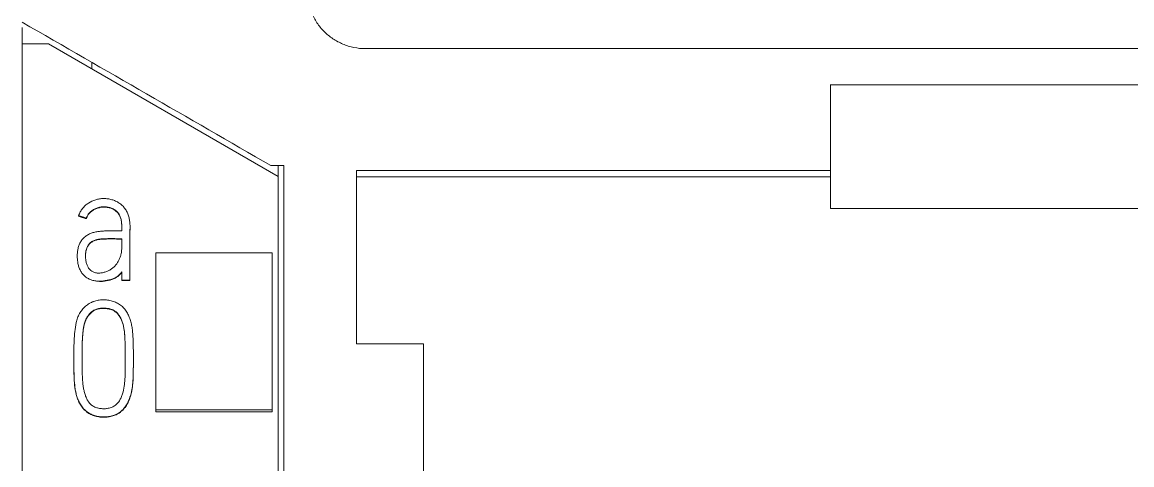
# Model space of a CAD drawing. Header units: millimetres. Extents: x 0 to 594, y 0 to 420.
# Drawn here: x 235.37 to 254.45, y 353.04 to 360.66 of the extents above; entities that cross this region are included whole.
import ezdxf

# ---------------------------------------------------------------- set-up
doc = ezdxf.new("R2010")
doc.units = ezdxf.units.MM
doc.layers.add('1', color=7, linetype='Continuous')

msp = doc.modelspace()

# ---------------------------------------------------------------- linework, layer by layer
at = {"layer": '1', "color": 7, "linetype": 'Continuous', "lineweight": 13}
for p, q in [((235.371, 360.562), (235.371, 360.281)), ((235.371, 360.281), (235.371, 246.863)), ((235.821, 360.281), (235.371, 360.281)), ((235.821, 360.281), (239.771, 358.001)), ((241.271, 360.201), (264.271, 360.201)), ((236.571, 359.848), (236.571, 359.965)), ((256.271, 359.578), (249.271, 359.578)), ((239.871, 358.186), (239.649, 358.186)), ((239.871, 358.186), (239.649, 358.186)), ((239.771, 358.186), (239.771, 358.001)), ((239.771, 358.001), (239.771, 249.185)), ((241.121, 355.121), (241.121, 358.101)), ((249.271, 358.101), (241.121, 358.101)), ((249.271, 357.995), (241.121, 357.995)), ((249.271, 357.995), (249.271, 358.101)), ((249.271, 357.451), (249.271, 357.995)), ((256.271, 357.451), (249.271, 357.451)), ((236.341, 357.324), (236.341, 357.318)), ((236.474, 357.28), (236.474, 357.274)), ((237.225, 357.123), (237.225, 357.13)), ((237.082, 356.924), (237.082, 356.786)), ((236.318, 356.635), (236.318, 356.628)), ((237.671, 353.983), (237.671, 356.687)), ((239.671, 356.687), (237.671, 356.687)), ((239.671, 353.983), (239.671, 356.687)), ((237.082, 356.356), (237.082, 356.212)), ((237.082, 356.212), (237.082, 356.206)), ((237.082, 356.212), (237.223, 356.212)), ((237.223, 356.206), (237.082, 356.206)), ((237.223, 356.212), (237.223, 356.206)), ((242.271, 355.121), (241.121, 355.121)), ((236.259, 354.88), (236.259, 354.874)), ((237.283, 354.832), (237.283, 354.838)), ((237.671, 353.949), (237.671, 353.983)), ((239.671, 353.983), (237.671, 353.983)), ((239.671, 353.949), (237.671, 353.949)), ((239.671, 353.949), (239.671, 353.983))]:
    msp.add_line(p, q, dxfattribs=at)
msp.add_polyline3d([(236.341, 357.318, 0), (236.344, 357.317, 0), (236.346, 357.316, 0), (236.349, 357.315, 0), (236.352, 357.314, 0), (236.354, 357.314, 0), (236.357, 357.313, 0), (236.36, 357.312, 0), (236.362, 357.311, 0), (236.365, 357.31, 0), (236.368, 357.309, 0), (236.37, 357.308, 0), (236.373, 357.307, 0), (236.376, 357.307, 0), (236.378, 357.306, 0), (236.381, 357.305, 0), (236.384, 357.304, 0), (236.386, 357.303, 0), (236.389, 357.302, 0), (236.392, 357.301, 0), (236.394, 357.3, 0), (236.397, 357.299, 0), (236.4, 357.299, 0), (236.402, 357.298, 0), (236.405, 357.297, 0), (236.408, 357.296, 0), (236.41, 357.295, 0), (236.413, 357.294, 0), (236.416, 357.293, 0), (236.418, 357.292, 0), (236.421, 357.292, 0), (236.424, 357.291, 0), (236.426, 357.29, 0), (236.429, 357.289, 0), (236.432, 357.288, 0), (236.434, 357.287, 0), (236.437, 357.286, 0), (236.44, 357.285, 0), (236.442, 357.284, 0), (236.445, 357.284, 0), (236.448, 357.283, 0), (236.45, 357.282, 0), (236.453, 357.281, 0), (236.456, 357.28, 0), (236.458, 357.279, 0), (236.461, 357.278, 0), (236.464, 357.277, 0), (236.466, 357.276, 0), (236.469, 357.276, 0), (236.472, 357.275, 0), (236.474, 357.274, 0)], dxfattribs=at)
for points, knots in [([(240.271, 361.2), (240.271, 361.135), (240.278, 361.07), (240.297, 360.975), (240.305, 360.943), (240.324, 360.881), (240.335, 360.85), (240.373, 360.759), (240.403, 360.702), (240.457, 360.62), (240.476, 360.594), (240.518, 360.542), (240.539, 360.518), (240.608, 360.449), (240.659, 360.408), (240.741, 360.353), (240.769, 360.336), (240.827, 360.305), (240.886, 360.277), (240.947, 360.255), (240.994, 360.24), (241.01, 360.236), (241.042, 360.228), (241.058, 360.224), (241.139, 360.207), (241.205, 360.201), (241.271, 360.201)], [0, 0, 0, 0, 0.125, 0.125, 0.1875, 0.1875, 0.25, 0.25, 0.375, 0.375, 0.4375, 0.4375, 0.5, 0.5, 0.625, 0.625, 0.6875, 0.6875, 0.75, 0.8125, 0.8125, 0.84375, 0.84375, 0.875, 0.875, 1, 1, 1, 1]), ([(239.871, 358.186), (239.871, 355.142), (239.871, 345.572), (239.871, 331.402), (239.871, 316.836), (239.871, 302.626), (239.871, 288.332), (239.871, 272.845), (239.871, 260.206), (239.871, 252.241), (239.871, 248.9)], [0, 0, 0, 0, 0.083934, 0.263736, 0.389889, 0.484142, 0.653794, 0.78188, 0.908517, 1, 1, 1, 1]), ([(237.223, 356.212), (237.223, 356.305), (237.223, 356.398), (237.223, 356.537), (237.223, 356.583), (237.223, 356.676), (237.224, 356.722), (237.223, 356.792), (237.223, 356.815), (237.223, 356.862), (237.223, 356.908), (237.222, 356.954), (237.223, 357.001), (237.223, 357.024), (237.225, 357.094), (237.227, 357.14), (237.223, 357.209), (237.22, 357.232), (237.212, 357.278), (237.207, 357.301), (237.193, 357.345), (237.185, 357.367), (237.169, 357.398), (237.163, 357.408), (237.151, 357.428), (237.145, 357.438), (237.124, 357.465), (237.109, 357.483), (237.084, 357.507), (237.075, 357.514), (237.056, 357.529), (237.047, 357.536), (237.018, 357.555), (236.998, 357.567), (236.966, 357.581), (236.955, 357.586), (236.933, 357.594), (236.922, 357.597), (236.888, 357.607), (236.866, 357.612), (236.831, 357.616), (236.819, 357.618), (236.796, 357.619), (236.784, 357.619), (236.749, 357.619), (236.726, 357.618), (236.691, 357.613), (236.68, 357.611), (236.657, 357.606), (236.646, 357.603), (236.59, 357.586), (236.548, 357.567), (236.489, 357.528), (236.471, 357.514), (236.437, 357.482), (236.421, 357.465), (236.399, 357.438), (236.393, 357.428), (236.38, 357.409), (236.362, 357.378), (236.349, 357.346), (236.341, 357.324)], [0, 0, 0, 0, 0.125, 0.125, 0.1875, 0.1875, 0.25, 0.25, 0.28125, 0.28125, 0.3125, 0.34375, 0.34375, 0.375, 0.375, 0.4375, 0.4375, 0.46875, 0.46875, 0.5, 0.5, 0.53125, 0.53125, 0.546875, 0.546875, 0.5625, 0.5625, 0.59375, 0.59375, 0.609375, 0.609375, 0.625, 0.625, 0.65625, 0.65625, 0.671875, 0.671875, 0.6875, 0.6875, 0.71875, 0.71875, 0.734375, 0.734375, 0.75, 0.75, 0.78125, 0.78125, 0.796875, 0.796875, 0.8125, 0.8125, 0.875, 0.875, 0.90625, 0.90625, 0.9375, 0.9375, 0.953125, 0.953125, 0.96875, 1, 1, 1, 1]), ([(236.474, 357.28), (236.481, 357.299), (236.489, 357.318), (236.505, 357.344), (236.511, 357.353), (236.523, 357.369), (236.53, 357.377), (236.552, 357.398), (236.568, 357.411), (236.602, 357.433), (236.62, 357.443), (236.658, 357.458), (236.678, 357.465), (236.718, 357.474), (236.738, 357.477), (236.768, 357.478), (236.779, 357.478), (236.799, 357.478), (236.809, 357.477), (236.84, 357.473), (236.86, 357.469), (236.889, 357.461), (236.899, 357.457), (236.918, 357.45), (236.927, 357.445), (236.955, 357.431), (236.971, 357.419), (236.994, 357.399), (237.002, 357.392), (237.016, 357.376), (237.029, 357.361), (237.039, 357.344), (237.049, 357.326), (237.054, 357.316), (237.066, 357.288), (237.071, 357.268), (237.077, 357.238), (237.078, 357.228), (237.081, 357.208), (237.081, 357.198), (237.082, 357.167), (237.082, 357.147), (237.082, 357.106), (237.082, 357.085), (237.082, 357.065)], [0, 0, 0, 0, 0.0625, 0.0625, 0.09375, 0.09375, 0.125, 0.125, 0.1875, 0.1875, 0.25, 0.25, 0.3125, 0.3125, 0.375, 0.375, 0.40625, 0.40625, 0.4375, 0.4375, 0.5, 0.5, 0.53125, 0.53125, 0.5625, 0.5625, 0.625, 0.625, 0.65625, 0.65625, 0.6875, 0.71875, 0.71875, 0.75, 0.75, 0.8125, 0.8125, 0.84375, 0.84375, 0.875, 0.875, 0.9375, 0.9375, 1, 1, 1, 1]), ([(237.082, 357.151), (237.082, 357.161), (237.082, 357.171), (237.081, 357.191), (237.081, 357.201), (237.079, 357.221), (237.077, 357.232), (237.071, 357.262), (237.066, 357.281), (237.054, 357.31), (237.05, 357.319), (237.04, 357.337), (237.029, 357.354), (237.016, 357.37), (237.002, 357.385), (236.995, 357.392), (236.972, 357.412), (236.955, 357.424), (236.928, 357.439), (236.919, 357.443), (236.9, 357.451), (236.88, 357.458), (236.86, 357.463), (236.84, 357.467), (236.83, 357.468), (236.799, 357.472), (236.779, 357.473), (236.748, 357.471), (236.738, 357.47), (236.718, 357.467), (236.708, 357.465), (236.678, 357.458), (236.658, 357.452), (236.63, 357.441), (236.621, 357.436), (236.602, 357.427), (236.594, 357.422), (236.568, 357.405), (236.552, 357.392), (236.53, 357.371), (236.523, 357.363), (236.511, 357.347), (236.499, 357.33), (236.49, 357.312), (236.481, 357.293), (236.478, 357.284), (236.474, 357.274)], [0, 0, 0, 0, 0.033132, 0.033132, 0.067663, 0.067663, 0.102194, 0.102194, 0.171256, 0.171256, 0.205787, 0.205787, 0.240318, 0.274849, 0.274849, 0.30938, 0.30938, 0.378442, 0.378442, 0.412973, 0.412973, 0.447504, 0.482035, 0.482035, 0.516566, 0.516566, 0.585628, 0.585628, 0.620159, 0.620159, 0.65469, 0.65469, 0.723752, 0.723752, 0.758283, 0.758283, 0.792814, 0.792814, 0.861876, 0.861876, 0.896407, 0.896407, 0.930938, 0.965469, 0.965469, 1, 1, 1, 1]), ([(237.082, 357.065), (237.038, 357.066), (236.994, 357.066), (236.927, 357.065), (236.905, 357.065), (236.861, 357.064), (236.817, 357.063), (236.773, 357.061), (236.729, 357.058), (236.707, 357.056), (236.664, 357.05), (236.642, 357.046), (236.61, 357.039), (236.599, 357.036), (236.578, 357.03), (236.567, 357.026), (236.537, 357.015), (236.517, 357.005), (236.479, 356.983), (236.461, 356.971), (236.428, 356.942), (236.412, 356.926), (236.386, 356.892), (236.374, 356.874), (236.355, 356.834), (236.347, 356.814), (236.334, 356.772), (236.329, 356.751), (236.324, 356.718), (236.322, 356.707), (236.32, 356.686), (236.318, 356.653), (236.318, 356.62), (236.32, 356.577), (236.322, 356.555), (236.327, 356.523), (236.328, 356.512), (236.332, 356.491), (236.335, 356.48), (236.343, 356.448), (236.35, 356.428), (236.363, 356.398), (236.367, 356.388), (236.378, 356.368), (236.383, 356.359), (236.401, 356.331), (236.415, 356.314), (236.438, 356.291), (236.446, 356.284), (236.463, 356.27), (236.472, 356.263), (236.499, 356.245), (236.519, 356.235), (236.549, 356.223), (236.56, 356.219), (236.581, 356.213), (236.592, 356.21), (236.624, 356.203), (236.646, 356.2), (236.689, 356.197), (236.712, 356.197), (236.756, 356.2), (236.777, 356.203), (236.821, 356.21), (236.842, 356.214), (236.874, 356.221), (236.885, 356.224), (236.906, 356.23), (236.917, 356.233), (236.948, 356.245), (236.967, 356.254), (236.995, 356.271), (237.004, 356.278), (237.022, 356.292), (237.03, 356.299), (237.054, 356.322), (237.068, 356.338), (237.082, 356.356)], [0, 0, 0, 0, 0.0625, 0.0625, 0.09375, 0.09375, 0.125, 0.15625, 0.15625, 0.1875, 0.1875, 0.21875, 0.21875, 0.234375, 0.234375, 0.25, 0.25, 0.28125, 0.28125, 0.3125, 0.3125, 0.34375, 0.34375, 0.375, 0.375, 0.40625, 0.40625, 0.4375, 0.4375, 0.453125, 0.453125, 0.46875, 0.5, 0.5, 0.53125, 0.53125, 0.546875, 0.546875, 0.5625, 0.5625, 0.59375, 0.59375, 0.609375, 0.609375, 0.625, 0.625, 0.65625, 0.65625, 0.671875, 0.671875, 0.6875, 0.6875, 0.71875, 0.71875, 0.734375, 0.734375, 0.75, 0.75, 0.78125, 0.78125, 0.8125, 0.8125, 0.84375, 0.84375, 0.875, 0.875, 0.890625, 0.890625, 0.90625, 0.90625, 0.9375, 0.9375, 0.953125, 0.953125, 0.96875, 0.96875, 1, 1, 1, 1]), ([(237.082, 356.786), (237.083, 356.747), (237.079, 356.708), (237.069, 356.66), (237.067, 356.651), (237.062, 356.632), (237.059, 356.622), (237.049, 356.594), (237.042, 356.576), (237.025, 356.541), (237.015, 356.525), (236.999, 356.5), (236.993, 356.492), (236.981, 356.477), (236.974, 356.469), (236.954, 356.447), (236.94, 356.434), (236.91, 356.41), (236.893, 356.399), (236.868, 356.384), (236.859, 356.38), (236.841, 356.371), (236.832, 356.367), (236.804, 356.357), (236.785, 356.351), (236.747, 356.342), (236.727, 356.338), (236.698, 356.336), (236.688, 356.336), (236.668, 356.337), (236.658, 356.338), (236.629, 356.343), (236.61, 356.348), (236.583, 356.361), (236.574, 356.366), (236.558, 356.377), (236.55, 356.383), (236.536, 356.396), (236.529, 356.404), (236.516, 356.419), (236.511, 356.427), (236.5, 356.444), (236.496, 356.452), (236.487, 356.47), (236.484, 356.48), (236.474, 356.507), (236.47, 356.526), (236.465, 356.556), (236.464, 356.565), (236.461, 356.585), (236.457, 356.634), (236.459, 356.682), (236.47, 356.73), (236.473, 356.74), (236.478, 356.759), (236.482, 356.768), (236.493, 356.795), (236.503, 356.813), (236.521, 356.837), (236.527, 356.844), (236.541, 356.858), (236.549, 356.864), (236.565, 356.876), (236.574, 356.881), (236.591, 356.891), (236.6, 356.895), (236.628, 356.906), (236.647, 356.912), (236.686, 356.92), (236.705, 356.923), (236.745, 356.926), (236.765, 356.927), (236.804, 356.928), (236.824, 356.929), (236.884, 356.93), (236.923, 356.93), (237.002, 356.929), (237.042, 356.927), (237.082, 356.924)], [0, 0, 0, 0, 0.0625, 0.0625, 0.078125, 0.078125, 0.09375, 0.09375, 0.125, 0.125, 0.15625, 0.15625, 0.171875, 0.171875, 0.1875, 0.1875, 0.21875, 0.21875, 0.25, 0.25, 0.265625, 0.265625, 0.28125, 0.28125, 0.3125, 0.3125, 0.34375, 0.34375, 0.359375, 0.359375, 0.375, 0.375, 0.40625, 0.40625, 0.421875, 0.421875, 0.4375, 0.4375, 0.453125, 0.453125, 0.46875, 0.46875, 0.484375, 0.484375, 0.5, 0.5, 0.53125, 0.53125, 0.546875, 0.546875, 0.5625, 0.625, 0.625, 0.640625, 0.640625, 0.65625, 0.65625, 0.6875, 0.6875, 0.703125, 0.703125, 0.71875, 0.71875, 0.734375, 0.734375, 0.75, 0.75, 0.78125, 0.78125, 0.8125, 0.8125, 0.84375, 0.84375, 0.875, 0.875, 0.9375, 0.9375, 1, 1, 1, 1]), ([(237.082, 356.918), (237.043, 356.921), (237.004, 356.923), (236.927, 356.924), (236.889, 356.924), (236.831, 356.923), (236.812, 356.922), (236.773, 356.921), (236.754, 356.921), (236.716, 356.918), (236.696, 356.916), (236.668, 356.91), (236.658, 356.908), (236.639, 356.903), (236.629, 356.9), (236.601, 356.89), (236.583, 356.881), (236.558, 356.865), (236.55, 356.859), (236.535, 356.846), (236.528, 356.839), (236.515, 356.824), (236.51, 356.816), (236.499, 356.799), (236.494, 356.79), (236.486, 356.772), (236.482, 356.763), (236.476, 356.744), (236.473, 356.735), (236.462, 356.693), (236.459, 356.661), (236.459, 356.628)], [0, 0, 0, 0, 0.14645, 0.14645, 0.292901, 0.292901, 0.366126, 0.366126, 0.439351, 0.439351, 0.512576, 0.512576, 0.549189, 0.549189, 0.585802, 0.585802, 0.659027, 0.659027, 0.695639, 0.695639, 0.732252, 0.732252, 0.768865, 0.768865, 0.805477, 0.805477, 0.84209, 0.84209, 0.878702, 0.878702, 1, 1, 1, 1]), ([(237.082, 356.35), (237.068, 356.332), (237.054, 356.316), (237.03, 356.293), (237.022, 356.286), (237.005, 356.272), (236.996, 356.266), (236.968, 356.248), (236.949, 356.239), (236.908, 356.224), (236.886, 356.217), (236.844, 356.208), (236.822, 356.204), (236.779, 356.197), (236.746, 356.193), (236.713, 356.192), (236.702, 356.191)], [0, 0, 0, 0, 0.15321, 0.15321, 0.229815, 0.229815, 0.306419, 0.306419, 0.459629, 0.459629, 0.612839, 0.612839, 0.766049, 0.766049, 0.919258, 1, 1, 1, 1]), ([(236.6, 355.848), (236.625, 355.858), (236.651, 355.865), (236.704, 355.874), (236.731, 355.877), (236.785, 355.878), (236.812, 355.876), (236.866, 355.869), (236.892, 355.863), (236.944, 355.848), (236.969, 355.838), (237.006, 355.821), (237.018, 355.815), (237.041, 355.801), (237.052, 355.793), (237.085, 355.769), (237.104, 355.75), (237.13, 355.72), (237.139, 355.709), (237.154, 355.687), (237.162, 355.676), (237.183, 355.642), (237.195, 355.618), (237.216, 355.569), (237.225, 355.544), (237.237, 355.505), (237.24, 355.492), (237.247, 355.466), (237.256, 355.427), (237.271, 355.336), (237.276, 355.257), (237.28, 355.152), (237.281, 355.099), (237.283, 354.993), (237.283, 354.941), (237.283, 354.835), (237.283, 354.729), (237.281, 354.624), (237.278, 354.518), (237.276, 354.465), (237.264, 354.36), (237.256, 354.308), (237.239, 354.243), (237.235, 354.23), (237.227, 354.204), (237.222, 354.192), (237.208, 354.154), (237.197, 354.129), (237.179, 354.093), (237.172, 354.082), (237.158, 354.058), (237.151, 354.047), (237.128, 354.015), (237.11, 353.994), (237.081, 353.966), (237.071, 353.958), (237.049, 353.941), (237.038, 353.933), (237.003, 353.912), (236.979, 353.901), (236.941, 353.886), (236.928, 353.882), (236.902, 353.875), (236.889, 353.872), (236.849, 353.864), (236.822, 353.861), (236.768, 353.859), (236.741, 353.86), (236.687, 353.866), (236.66, 353.871), (236.621, 353.882), (236.608, 353.886), (236.583, 353.895), (236.57, 353.9), (236.533, 353.917), (236.51, 353.931), (236.477, 353.955), (236.467, 353.964), (236.447, 353.982), (236.437, 353.991), (236.41, 354.021), (236.394, 354.043), (236.372, 354.077), (236.365, 354.089), (236.352, 354.113), (236.346, 354.125), (236.329, 354.161), (236.32, 354.186), (236.308, 354.225), (236.304, 354.238), (236.298, 354.264), (236.295, 354.277), (236.287, 354.317), (236.282, 354.343), (236.264, 354.476), (236.262, 354.582), (236.26, 354.742), (236.259, 354.796), (236.259, 354.902), (236.259, 354.956), (236.26, 355.062), (236.261, 355.116), (236.266, 355.222), (236.27, 355.275), (236.281, 355.381), (236.288, 355.433), (236.306, 355.512), (236.314, 355.538), (236.328, 355.576), (236.333, 355.589), (236.344, 355.614), (236.35, 355.626), (236.369, 355.662), (236.385, 355.684), (236.411, 355.716), (236.42, 355.726), (236.439, 355.746), (236.449, 355.755), (236.48, 355.782), (236.502, 355.798), (236.537, 355.82), (236.549, 355.826), (236.568, 355.835), (236.577, 355.839), (236.587, 355.843), (236.593, 355.846), (236.597, 355.847), (236.6, 355.848)], [0, 0, 0, 0, 0.015625, 0.015625, 0.03125, 0.03125, 0.046875, 0.046875, 0.0625, 0.0625, 0.078125, 0.078125, 0.085938, 0.085938, 0.09375, 0.09375, 0.109375, 0.109375, 0.117188, 0.117188, 0.125, 0.125, 0.140625, 0.140625, 0.15625, 0.15625, 0.164063, 0.164063, 0.171875, 0.1875, 0.21875, 0.21875, 0.25, 0.25, 0.28125, 0.28125, 0.3125, 0.34375, 0.34375, 0.375, 0.375, 0.40625, 0.40625, 0.414063, 0.414063, 0.421875, 0.421875, 0.4375, 0.4375, 0.445313, 0.445313, 0.453125, 0.453125, 0.46875, 0.46875, 0.476562, 0.476562, 0.484375, 0.484375, 0.5, 0.5, 0.507812, 0.507812, 0.515625, 0.515625, 0.53125, 0.53125, 0.546875, 0.546875, 0.5625, 0.5625, 0.570312, 0.570312, 0.578125, 0.578125, 0.59375, 0.59375, 0.601562, 0.601562, 0.609375, 0.609375, 0.625, 0.625, 0.632812, 0.632812, 0.640625, 0.640625, 0.65625, 0.65625, 0.664062, 0.664062, 0.671875, 0.671875, 0.6875, 0.6875, 0.75, 0.75, 0.78125, 0.78125, 0.8125, 0.8125, 0.84375, 0.84375, 0.875, 0.875, 0.90625, 0.90625, 0.921875, 0.921875, 0.929687, 0.929687, 0.9375, 0.9375, 0.953125, 0.953125, 0.960937, 0.960937, 0.96875, 0.96875, 0.984375, 0.984375, 0.992188, 0.992188, 0.996094, 0.998047, 0.998047, 1, 1, 1, 1]), ([(236.943, 355.696), (236.963, 355.685), (236.981, 355.671), (237.012, 355.64), (237.027, 355.623), (237.052, 355.586), (237.063, 355.566), (237.082, 355.526), (237.09, 355.505), (237.112, 355.442), (237.12, 355.398), (237.129, 355.332), (237.131, 355.31), (237.134, 355.266), (237.135, 355.244), (237.141, 355.132), (237.143, 355.043), (237.145, 354.865), (237.144, 354.776), (237.142, 354.643), (237.141, 354.576), (237.138, 354.509), (237.134, 354.465), (237.132, 354.442), (237.124, 354.376), (237.116, 354.333), (237.099, 354.268), (237.093, 354.247), (237.078, 354.205), (237.069, 354.184), (237.053, 354.154), (237.048, 354.145), (237.036, 354.126), (237.029, 354.117), (237.008, 354.09), (236.992, 354.075), (236.965, 354.054), (236.956, 354.048), (236.936, 354.037), (236.926, 354.032), (236.905, 354.024), (236.895, 354.02), (236.873, 354.013), (236.862, 354.011), (236.829, 354.004), (236.807, 354.002), (236.774, 354), (236.762, 354.001), (236.74, 354.002), (236.729, 354.003), (236.695, 354.007), (236.674, 354.012), (236.642, 354.022), (236.631, 354.026), (236.61, 354.035), (236.59, 354.045), (236.572, 354.058), (236.554, 354.072), (236.546, 354.079), (236.53, 354.095), (236.523, 354.104), (236.51, 354.122), (236.503, 354.131), (236.486, 354.16), (236.477, 354.18), (236.46, 354.221), (236.453, 354.242), (236.441, 354.285), (236.435, 354.307), (236.426, 354.35), (236.415, 354.415), (236.41, 354.481), (236.402, 354.612), (236.401, 354.7), (236.4, 354.832), (236.401, 354.876), (236.401, 354.963), (236.401, 355.007), (236.403, 355.095), (236.404, 355.139), (236.408, 355.227), (236.411, 355.271), (236.419, 355.358), (236.425, 355.402), (236.438, 355.455), (236.44, 355.466), (236.447, 355.487), (236.45, 355.498), (236.462, 355.528), (236.471, 355.548), (236.492, 355.586), (236.505, 355.605), (236.533, 355.639), (236.548, 355.655), (236.574, 355.676), (236.582, 355.683), (236.601, 355.695), (236.61, 355.7), (236.63, 355.71), (236.641, 355.714), (236.662, 355.721), (236.672, 355.724), (236.705, 355.731), (236.727, 355.733), (236.76, 355.734), (236.771, 355.734), (236.793, 355.733), (236.804, 355.732), (236.837, 355.729), (236.859, 355.726), (236.891, 355.717), (236.902, 355.714), (236.918, 355.708), (236.925, 355.705), (236.933, 355.701), (236.938, 355.699), (236.94, 355.697), (236.943, 355.696)], [0, 0, 0, 0, 0.015625, 0.015625, 0.03125, 0.03125, 0.046875, 0.046875, 0.0625, 0.0625, 0.09375, 0.09375, 0.109375, 0.109375, 0.125, 0.125, 0.1875, 0.1875, 0.25, 0.25, 0.28125, 0.296875, 0.296875, 0.3125, 0.3125, 0.34375, 0.34375, 0.359375, 0.359375, 0.375, 0.375, 0.382813, 0.382813, 0.390625, 0.390625, 0.40625, 0.40625, 0.414063, 0.414063, 0.421875, 0.421875, 0.429688, 0.429688, 0.4375, 0.4375, 0.453125, 0.453125, 0.460938, 0.460938, 0.46875, 0.46875, 0.484375, 0.484375, 0.492188, 0.492188, 0.5, 0.507813, 0.507813, 0.515625, 0.515625, 0.523438, 0.523438, 0.53125, 0.53125, 0.546875, 0.546875, 0.5625, 0.5625, 0.578125, 0.578125, 0.59375, 0.625, 0.625, 0.6875, 0.6875, 0.71875, 0.71875, 0.75, 0.75, 0.78125, 0.78125, 0.8125, 0.8125, 0.84375, 0.84375, 0.851563, 0.851563, 0.859375, 0.859375, 0.875, 0.875, 0.890625, 0.890625, 0.90625, 0.90625, 0.914063, 0.914063, 0.921875, 0.921875, 0.929688, 0.929688, 0.9375, 0.9375, 0.953125, 0.953125, 0.960938, 0.960938, 0.96875, 0.96875, 0.984375, 0.984375, 0.992188, 0.992188, 0.996094, 0.998047, 0.998047, 1, 1, 1, 1]), ([(236.943, 355.69), (236.923, 355.701), (236.902, 355.708), (236.87, 355.717), (236.859, 355.719), (236.837, 355.723), (236.826, 355.724), (236.792, 355.727), (236.77, 355.728), (236.726, 355.727), (236.704, 355.725), (236.67, 355.717), (236.659, 355.714), (236.638, 355.707), (236.628, 355.703), (236.608, 355.693), (236.598, 355.687), (236.58, 355.675), (236.571, 355.668), (236.554, 355.653), (236.545, 355.645), (236.53, 355.629), (236.523, 355.621), (236.502, 355.594), (236.489, 355.576), (236.473, 355.546), (236.469, 355.536), (236.46, 355.516), (236.455, 355.505), (236.444, 355.474), (236.438, 355.452), (236.423, 355.388), (236.418, 355.344), (236.41, 355.256), (236.407, 355.211), (236.403, 355.123), (236.402, 355.078), (236.401, 354.99), (236.401, 354.945), (236.401, 354.862), (236.4, 354.824), (236.4, 354.785)], [0, 0, 0, 0, 0.050638, 0.050638, 0.075957, 0.075957, 0.101276, 0.101276, 0.151914, 0.151914, 0.202552, 0.202552, 0.227871, 0.227871, 0.25319, 0.25319, 0.278509, 0.278509, 0.303828, 0.303828, 0.329147, 0.329147, 0.354466, 0.354466, 0.405104, 0.405104, 0.430423, 0.430423, 0.455742, 0.455742, 0.50638, 0.50638, 0.607656, 0.607656, 0.708933, 0.708933, 0.810209, 0.810209, 0.911485, 0.911485, 1, 1, 1, 1]), ([(237.144, 354.88), (237.144, 354.905), (237.144, 354.931), (237.143, 355.044), (237.141, 355.132), (237.134, 355.264), (237.132, 355.308), (237.12, 355.396), (237.111, 355.439), (237.09, 355.501), (237.081, 355.521), (237.067, 355.551), (237.062, 355.561), (237.051, 355.58), (237.039, 355.599), (237.026, 355.617), (237.012, 355.634), (237.004, 355.642), (236.988, 355.658), (236.98, 355.665), (236.967, 355.675), (236.962, 355.678), (236.953, 355.684), (236.948, 355.687), (236.943, 355.69)], [0, 0, 0, 0, 0.086827, 0.086827, 0.391218, 0.391218, 0.543414, 0.543414, 0.695609, 0.695609, 0.771707, 0.771707, 0.809756, 0.809756, 0.847805, 0.885853, 0.885853, 0.923902, 0.923902, 0.961951, 0.961951, 0.980976, 0.980976, 1, 1, 1, 1]), ([(242.271, 355.121), (242.271, 353.098), (242.271, 344.549), (242.271, 331.402), (242.271, 316.836), (242.271, 302.626), (242.271, 288.332), (242.271, 272.845), (242.271, 260.087), (242.271, 251.205), (242.271, 246.948), (242.271, 246.15)], [0, 0, 0, 0, 0.055935, 0.236292, 0.362833, 0.457376, 0.627551, 0.756032, 0.883059, 0.978086, 1, 1, 1, 1]), ([(236.259, 354.874), (236.259, 354.811), (236.259, 354.749), (236.261, 354.632), (236.262, 354.579), (236.267, 354.472), (236.271, 354.419), (236.285, 354.312), (236.295, 354.26), (236.315, 354.196), (236.32, 354.183), (236.329, 354.158), (236.334, 354.145), (236.35, 354.109), (236.363, 354.085), (236.384, 354.052), (236.392, 354.041), (236.408, 354.019), (236.416, 354.008), (236.443, 353.978), (236.463, 353.96), (236.495, 353.936), (236.506, 353.928), (236.529, 353.914), (236.541, 353.908), (236.578, 353.89), (236.603, 353.881), (236.642, 353.87), (236.655, 353.867), (236.682, 353.862), (236.695, 353.859), (236.735, 353.855), (236.762, 353.853), (236.803, 353.854), (236.816, 353.855), (236.843, 353.858), (236.856, 353.86), (236.896, 353.867), (236.922, 353.873), (236.96, 353.887), (236.972, 353.892), (236.997, 353.904), (237.009, 353.91), (237.044, 353.93), (237.065, 353.946), (237.095, 353.974), (237.105, 353.983), (237.123, 354.003), (237.14, 354.024), (237.155, 354.047), (237.169, 354.07), (237.176, 354.081), (237.194, 354.117), (237.205, 354.141), (237.225, 354.191), (237.233, 354.217), (237.247, 354.268), (237.253, 354.295), (237.263, 354.347), (237.266, 354.374), (237.275, 354.453), (237.278, 354.506), (237.281, 354.613), (237.282, 354.666), (237.283, 354.757), (237.283, 354.794), (237.283, 354.832)], [0, 0, 0, 0, 0.073866, 0.073866, 0.136839, 0.136839, 0.199811, 0.199811, 0.262783, 0.262783, 0.278526, 0.278526, 0.29427, 0.29427, 0.325756, 0.325756, 0.341499, 0.341499, 0.357242, 0.357242, 0.388728, 0.388728, 0.404471, 0.404471, 0.420214, 0.420214, 0.4517, 0.4517, 0.467443, 0.467443, 0.483186, 0.483186, 0.514673, 0.514673, 0.530416, 0.530416, 0.546159, 0.546159, 0.577645, 0.577645, 0.593388, 0.593388, 0.609131, 0.609131, 0.640617, 0.640617, 0.65636, 0.65636, 0.672103, 0.687846, 0.687846, 0.703589, 0.703589, 0.735076, 0.735076, 0.766562, 0.766562, 0.798048, 0.798048, 0.829534, 0.829534, 0.892506, 0.892506, 0.955479, 0.955479, 1, 1, 1, 1])]:
    msp.add_open_spline(points, degree=3, knots=knots, dxfattribs=at)
for points in [[(239.649, 358.186), (238.223, 359.01), (236.797, 359.833), (235.371, 360.656)], [(249.271, 359.584), (249.271, 359.09), (249.271, 358.595), (249.271, 358.101)], [(237.225, 357.123), (237.225, 357.097), (237.225, 357.07), (237.224, 357.043)]]:
    msp.add_open_spline(points, degree=3, dxfattribs=at)
msp.add_rational_spline([(236.341, 357.324), (236.408, 357.302), (236.474, 357.28)], [0.500000678083, 0.499999321917, 0.500000678083], degree=2, dxfattribs=at)

doc.saveas('drawing.dxf')
